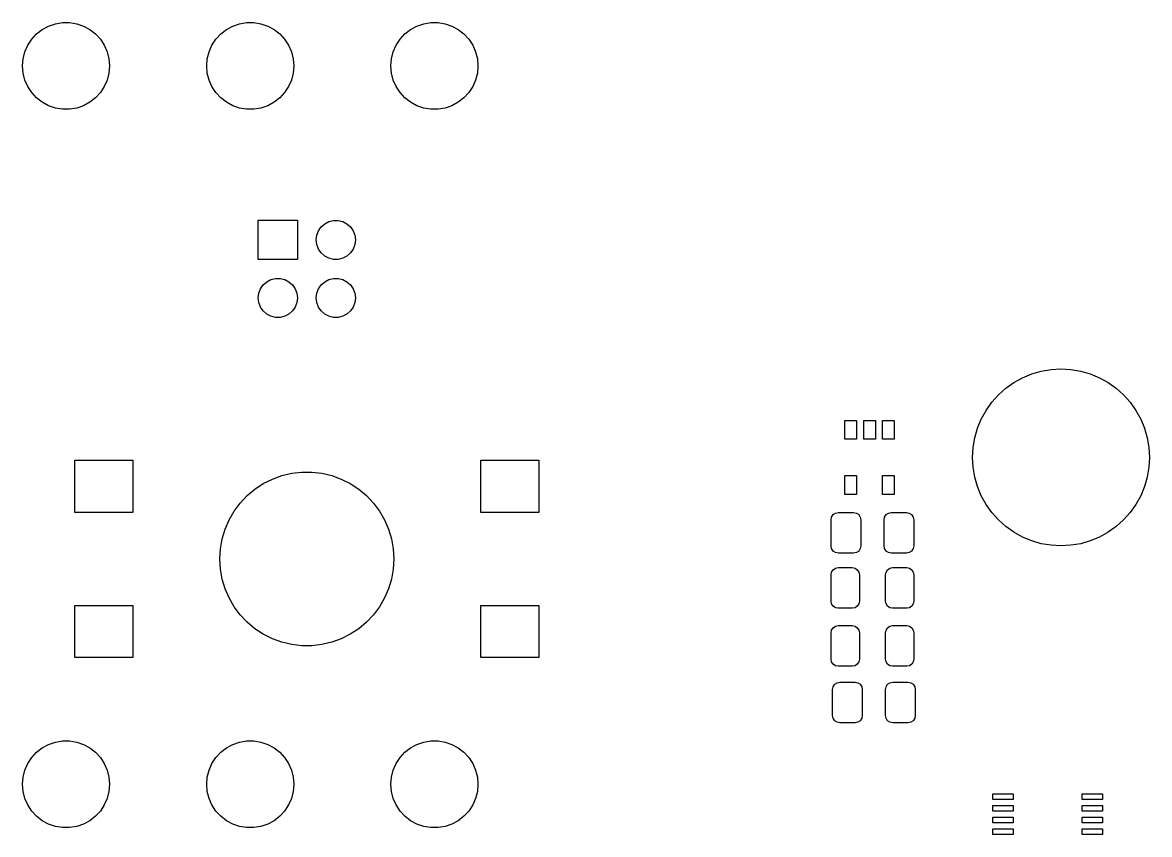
# Model space of a CAD drawing. Extents: x 0.8 to 7.47, y -5.14 to -0.82.
# Drawn here: x 0.795 to 2.325, y -3.012 to -1.91 of the extents above; entities that cross this region are included whole.
import ezdxf

# ---------------------------------------------------------------- set-up
doc = ezdxf.new("R2010")
doc.units = 0
doc.header["$MEASUREMENT"] = 0
doc.layers.add('BLACK', color=7, linetype='CONTINUOUS')

msp = doc.modelspace()

# ---------------------------------------------------------------- linework, layer by layer
at = {"layer": 'BLACK', "linetype": 'CONTINUOUS'}
for p, q in [((0.830609, -1.91442), (0.839834, -1.91126)), ((0.839834, -1.91126), (0.849454, -1.90965)), ((0.849454, -1.90965), (0.859207, -1.90965)), ((0.859207, -1.90965), (0.868828, -1.91126)), ((0.868828, -1.91126), (0.878053, -1.91442)), ((1.08061, -1.91442), (1.08983, -1.91126)), ((1.08983, -1.91126), (1.09945, -1.90965)), ((1.09945, -1.90965), (1.10921, -1.90965)), ((1.10921, -1.90965), (1.11883, -1.91126)), ((1.11883, -1.91126), (1.12805, -1.91442)), ((1.33061, -1.91442), (1.33983, -1.91126)), ((1.33983, -1.91126), (1.34945, -1.90965)), ((1.34945, -1.90965), (1.35921, -1.90965)), ((1.35921, -1.90965), (1.36883, -1.91126)), ((1.36883, -1.91126), (1.37805, -1.91442)), ((0.807728, -1.93223), (0.814334, -1.92506)), ((0.814334, -1.92506), (0.822031, -1.91906)), ((0.822031, -1.91906), (0.830609, -1.91442)), ((0.878053, -1.91442), (0.886631, -1.91906)), ((0.886631, -1.91906), (0.894328, -1.92506)), ((0.894328, -1.92506), (0.900934, -1.93223)), ((1.05773, -1.93223), (1.06433, -1.92506)), ((1.06433, -1.92506), (1.07203, -1.91906)), ((1.07203, -1.91906), (1.08061, -1.91442)), ((1.12805, -1.91442), (1.13663, -1.91906)), ((1.13663, -1.91906), (1.14433, -1.92506)), ((1.14433, -1.92506), (1.15093, -1.93223)), ((1.30773, -1.93223), (1.31433, -1.92506)), ((1.31433, -1.92506), (1.32203, -1.91906)), ((1.32203, -1.91906), (1.33061, -1.91442)), ((1.37805, -1.91442), (1.38663, -1.91906)), ((1.38663, -1.91906), (1.39433, -1.92506)), ((1.39433, -1.92506), (1.40093, -1.93223)), ((0.798475, -1.94933), (0.802393, -1.9404)), ((0.802393, -1.9404), (0.807728, -1.93223)), ((0.900934, -1.93223), (0.906268, -1.9404)), ((0.906268, -1.9404), (0.910186, -1.94933)), ((1.04848, -1.94933), (1.05239, -1.9404)), ((1.05239, -1.9404), (1.05773, -1.93223)), ((1.15093, -1.93223), (1.15627, -1.9404)), ((1.15627, -1.9404), (1.16019, -1.94933)), ((1.29848, -1.94933), (1.30239, -1.9404)), ((1.30239, -1.9404), (1.30773, -1.93223)), ((1.40093, -1.93223), (1.40627, -1.9404)), ((1.40627, -1.9404), (1.41019, -1.94933)), ((0.796081, -1.95878), (0.798475, -1.94933)), ((0.910186, -1.94933), (0.91258, -1.95878)), ((1.04608, -1.95878), (1.04848, -1.94933)), ((1.16019, -1.94933), (1.16258, -1.95878)), ((1.29608, -1.95878), (1.29848, -1.94933)), ((1.41019, -1.94933), (1.41258, -1.95878)), ((0.795276, -1.9685), (0.796081, -1.95878)), ((0.796081, -1.97822), (0.795276, -1.9685)), ((0.91258, -1.95878), (0.913386, -1.9685)), ((0.913386, -1.9685), (0.91258, -1.97822)), ((1.04528, -1.9685), (1.04608, -1.95878)), ((1.04608, -1.97822), (1.04528, -1.9685)), ((1.16258, -1.95878), (1.16339, -1.9685)), ((1.16339, -1.9685), (1.16258, -1.97822)), ((1.29528, -1.9685), (1.29608, -1.95878)), ((1.29608, -1.97822), (1.29528, -1.9685)), ((1.41258, -1.95878), (1.41339, -1.9685)), ((1.41339, -1.9685), (1.41258, -1.97822)), ((0.798475, -1.98768), (0.796081, -1.97822)), ((0.802393, -1.99661), (0.798475, -1.98768)), ((0.910186, -1.98768), (0.906268, -1.99661)), ((0.91258, -1.97822), (0.910186, -1.98768)), ((1.04848, -1.98768), (1.04608, -1.97822)), ((1.05239, -1.99661), (1.04848, -1.98768)), ((1.16019, -1.98768), (1.15627, -1.99661)), ((1.16258, -1.97822), (1.16019, -1.98768)), ((1.29848, -1.98768), (1.29608, -1.97822)), ((1.30239, -1.99661), (1.29848, -1.98768)), ((1.41019, -1.98768), (1.40627, -1.99661)), ((1.41258, -1.97822), (1.41019, -1.98768)), ((0.807728, -2.00478), (0.802393, -1.99661)), ((0.906268, -1.99661), (0.900934, -2.00478)), ((1.05773, -2.00478), (1.05239, -1.99661)), ((1.15627, -1.99661), (1.15093, -2.00478)), ((1.30773, -2.00478), (1.30239, -1.99661)), ((1.40627, -1.99661), (1.40093, -2.00478)), ((0.814334, -2.01195), (0.807728, -2.00478)), ((0.822031, -2.01794), (0.814334, -2.01195)), ((0.830609, -2.02259), (0.822031, -2.01794)), ((0.886631, -2.01794), (0.878053, -2.02259)), ((0.894328, -2.01195), (0.886631, -2.01794)), ((0.900934, -2.00478), (0.894328, -2.01195)), ((1.06433, -2.01195), (1.05773, -2.00478)), ((1.07203, -2.01794), (1.06433, -2.01195)), ((1.08061, -2.02259), (1.07203, -2.01794)), ((1.13663, -2.01794), (1.12805, -2.02259)), ((1.14433, -2.01195), (1.13663, -2.01794)), ((1.15093, -2.00478), (1.14433, -2.01195)), ((1.31433, -2.01195), (1.30773, -2.00478)), ((1.32203, -2.01794), (1.31433, -2.01195)), ((1.33061, -2.02259), (1.32203, -2.01794)), ((1.38663, -2.01794), (1.37805, -2.02259)), ((1.39433, -2.01195), (1.38663, -2.01794)), ((1.40093, -2.00478), (1.39433, -2.01195)), ((0.839834, -2.02575), (0.830609, -2.02259)), ((0.849454, -2.02736), (0.839834, -2.02575)), ((0.859207, -2.02736), (0.849454, -2.02736)), ((0.868828, -2.02575), (0.859207, -2.02736)), ((0.878053, -2.02259), (0.868828, -2.02575)), ((1.08983, -2.02575), (1.08061, -2.02259)), ((1.09945, -2.02736), (1.08983, -2.02575)), ((1.10921, -2.02736), (1.09945, -2.02736)), ((1.11883, -2.02575), (1.10921, -2.02736)), ((1.12805, -2.02259), (1.11883, -2.02575)), ((1.33983, -2.02575), (1.33061, -2.02259)), ((1.34945, -2.02736), (1.33983, -2.02575)), ((1.35921, -2.02736), (1.34945, -2.02736)), ((1.36883, -2.02575), (1.35921, -2.02736)), ((1.37805, -2.02259), (1.36883, -2.02575)), ((1.11516, -2.2313), (1.11516, -2.17815)), ((1.11516, -2.17815), (1.16831, -2.17815)), ((1.16831, -2.17815), (1.16831, -2.2313)), ((1.19694, -2.19237), (1.20058, -2.1871)), ((1.20058, -2.1871), (1.20538, -2.18285)), ((1.20538, -2.18285), (1.21105, -2.17988)), ((1.21105, -2.17988), (1.21727, -2.17834)), ((1.21727, -2.17834), (1.22368, -2.17834)), ((1.22368, -2.17834), (1.2299, -2.17988)), ((1.2299, -2.17988), (1.23557, -2.18285)), ((1.23557, -2.18285), (1.24036, -2.1871)), ((1.24036, -2.1871), (1.244, -2.19237)), ((1.1939, -2.20472), (1.19467, -2.19836)), ((1.19467, -2.19836), (1.19694, -2.19237)), ((1.244, -2.19237), (1.24628, -2.19836)), ((1.24628, -2.19836), (1.24705, -2.20472)), ((1.19467, -2.21108), (1.1939, -2.20472)), ((1.19694, -2.21707), (1.19467, -2.21108)), ((1.20058, -2.22235), (1.19694, -2.21707)), ((1.244, -2.21707), (1.24036, -2.22235)), ((1.24628, -2.21108), (1.244, -2.21707)), ((1.24705, -2.20472), (1.24628, -2.21108)), ((1.16831, -2.2313), (1.11516, -2.2313)), ((1.20538, -2.2266), (1.20058, -2.22235)), ((1.21105, -2.22957), (1.20538, -2.2266)), ((1.21727, -2.23111), (1.21105, -2.22957)), ((1.22368, -2.23111), (1.21727, -2.23111)), ((1.2299, -2.22957), (1.22368, -2.23111)), ((1.23557, -2.2266), (1.2299, -2.22957)), ((1.24036, -2.22235), (1.23557, -2.2266)), ((1.12184, -2.26584), (1.12664, -2.26159)), ((1.12664, -2.26159), (1.13231, -2.25862)), ((1.13231, -2.25862), (1.13853, -2.25708)), ((1.13853, -2.25708), (1.14494, -2.25708)), ((1.14494, -2.25708), (1.15116, -2.25862)), ((1.15116, -2.25862), (1.15683, -2.26159)), ((1.15683, -2.26159), (1.16162, -2.26584)), ((1.20058, -2.26584), (1.20538, -2.26159)), ((1.20538, -2.26159), (1.21105, -2.25862)), ((1.21105, -2.25862), (1.21727, -2.25708)), ((1.21727, -2.25708), (1.22368, -2.25708)), ((1.22368, -2.25708), (1.2299, -2.25862)), ((1.2299, -2.25862), (1.23557, -2.26159)), ((1.23557, -2.26159), (1.24036, -2.26584)), ((1.11516, -2.28346), (1.11593, -2.2771)), ((1.11593, -2.2771), (1.1182, -2.27111)), ((1.1182, -2.27111), (1.12184, -2.26584)), ((1.16162, -2.26584), (1.16526, -2.27111)), ((1.16526, -2.27111), (1.16753, -2.2771)), ((1.16753, -2.2771), (1.16831, -2.28346)), ((1.1939, -2.28346), (1.19467, -2.2771)), ((1.19467, -2.2771), (1.19694, -2.27111)), ((1.19694, -2.27111), (1.20058, -2.26584)), ((1.24036, -2.26584), (1.244, -2.27111)), ((1.244, -2.27111), (1.24628, -2.2771)), ((1.24628, -2.2771), (1.24705, -2.28346)), ((1.11593, -2.28982), (1.11516, -2.28346)), ((1.1182, -2.29581), (1.11593, -2.28982)), ((1.16753, -2.28982), (1.16526, -2.29581)), ((1.16831, -2.28346), (1.16753, -2.28982)), ((1.19467, -2.28982), (1.1939, -2.28346)), ((1.19694, -2.29581), (1.19467, -2.28982)), ((1.24628, -2.28982), (1.244, -2.29581)), ((1.24705, -2.28346), (1.24628, -2.28982)), ((1.12184, -2.30109), (1.1182, -2.29581)), ((1.12664, -2.30534), (1.12184, -2.30109)), ((1.13231, -2.30831), (1.12664, -2.30534)), ((1.13853, -2.30985), (1.13231, -2.30831)), ((1.15116, -2.30831), (1.14494, -2.30985)), ((1.15683, -2.30534), (1.15116, -2.30831)), ((1.16162, -2.30109), (1.15683, -2.30534)), ((1.16526, -2.29581), (1.16162, -2.30109)), ((1.20058, -2.30109), (1.19694, -2.29581)), ((1.20538, -2.30534), (1.20058, -2.30109)), ((1.21105, -2.30831), (1.20538, -2.30534)), ((1.21727, -2.30985), (1.21105, -2.30831)), ((1.2299, -2.30831), (1.22368, -2.30985)), ((1.23557, -2.30534), (1.2299, -2.30831)), ((1.24036, -2.30109), (1.23557, -2.30534)), ((1.244, -2.29581), (1.24036, -2.30109)), ((1.14494, -2.30985), (1.13853, -2.30985)), ((1.22368, -2.30985), (1.21727, -2.30985)), ((2.16506, -2.38666), (2.178, -2.38293)), ((2.178, -2.38293), (2.19128, -2.38068)), ((2.19128, -2.38068), (2.20472, -2.37992)), ((2.20472, -2.37992), (2.21817, -2.38068)), ((2.21817, -2.38068), (2.23144, -2.38293)), ((2.23144, -2.38293), (2.24438, -2.38666)), ((2.12986, -2.40612), (2.14084, -2.39833)), ((2.14084, -2.39833), (2.15262, -2.39181)), ((2.15262, -2.39181), (2.16506, -2.38666)), ((2.24438, -2.38666), (2.25682, -2.39181)), ((2.25682, -2.39181), (2.26861, -2.39833)), ((2.26861, -2.39833), (2.27959, -2.40612)), ((2.11084, -2.42513), (2.11982, -2.41509)), ((2.11982, -2.41509), (2.12986, -2.40612)), ((2.27959, -2.40612), (2.28963, -2.41509)), ((2.28963, -2.41509), (2.29861, -2.42513)), ((2.10305, -2.43611), (2.11084, -2.42513)), ((2.29861, -2.42513), (2.3064, -2.43611)), ((2.09654, -2.4479), (2.10305, -2.43611)), ((2.3064, -2.43611), (2.31291, -2.4479)), ((1.91142, -2.47542), (1.91142, -2.44983)), ((1.91142, -2.44983), (1.92717, -2.44983)), ((1.92717, -2.44983), (1.92717, -2.47542)), ((1.93701, -2.47542), (1.93701, -2.44983)), ((1.93701, -2.44983), (1.95276, -2.44983)), ((1.95276, -2.44983), (1.95276, -2.47542)), ((1.9626, -2.47542), (1.9626, -2.44983)), ((1.9626, -2.44983), (1.97835, -2.44983)), ((1.97835, -2.44983), (1.97835, -2.47542)), ((2.08766, -2.47328), (2.09138, -2.46034)), ((2.09138, -2.46034), (2.09654, -2.4479)), ((2.31291, -2.4479), (2.31806, -2.46034)), ((2.31806, -2.46034), (2.32179, -2.47328)), ((1.92717, -2.47542), (1.91142, -2.47542)), ((1.95276, -2.47542), (1.93701, -2.47542)), ((1.97835, -2.47542), (1.9626, -2.47542)), ((2.0854, -2.48656), (2.08766, -2.47328)), ((2.32179, -2.47328), (2.32405, -2.48656)), ((2.08465, -2.5), (2.0854, -2.48656)), ((2.32405, -2.48656), (2.3248, -2.5)), ((0.866142, -2.5748), (0.866142, -2.50394)), ((0.866142, -2.50394), (0.944882, -2.50394)), ((0.944882, -2.50394), (0.944882, -2.5748)), ((1.41732, -2.5748), (1.41732, -2.50394)), ((1.41732, -2.50394), (1.49606, -2.50394)), ((1.49606, -2.50394), (1.49606, -2.5748)), ((2.0854, -2.51344), (2.08465, -2.5)), ((2.3248, -2.5), (2.32405, -2.51344)), ((1.14723, -2.52465), (1.16059, -2.52148)), ((1.16059, -2.52148), (1.17423, -2.51988)), ((1.17423, -2.51988), (1.18797, -2.51988)), ((1.18797, -2.51988), (1.20161, -2.52148)), ((1.20161, -2.52148), (1.21498, -2.52465)), ((2.08766, -2.52672), (2.0854, -2.51344)), ((2.32405, -2.51344), (2.32179, -2.52672)), ((1.11057, -2.54306), (1.12205, -2.53551)), ((1.12205, -2.53551), (1.13432, -2.52934)), ((1.13432, -2.52934), (1.14723, -2.52465)), ((1.21498, -2.52465), (1.22788, -2.52934)), ((1.22788, -2.52934), (1.24016, -2.53551)), ((1.24016, -2.53551), (1.25163, -2.54306)), ((1.91142, -2.55022), (1.91142, -2.52463)), ((1.91142, -2.52463), (1.92717, -2.52463)), ((1.92717, -2.52463), (1.92717, -2.55022)), ((1.9626, -2.55022), (1.9626, -2.52463)), ((1.9626, -2.52463), (1.97835, -2.52463)), ((1.97835, -2.52463), (1.97835, -2.55022)), ((2.09138, -2.53966), (2.08766, -2.52672)), ((2.32179, -2.52672), (2.31806, -2.53966)), ((1.09062, -2.56188), (1.10005, -2.55188)), ((1.10005, -2.55188), (1.11057, -2.54306)), ((1.25163, -2.54306), (1.26215, -2.55188)), ((1.26215, -2.55188), (1.27158, -2.56188)), ((1.92717, -2.55022), (1.91142, -2.55022)), ((1.97835, -2.55022), (1.9626, -2.55022)), ((2.09654, -2.5521), (2.09138, -2.53966)), ((2.10305, -2.56389), (2.09654, -2.5521)), ((2.31291, -2.5521), (2.3064, -2.56389)), ((2.31806, -2.53966), (2.31291, -2.5521)), ((1.08242, -2.57289), (1.09062, -2.56188)), ((1.27158, -2.56188), (1.27978, -2.57289)), ((2.11084, -2.57487), (2.10305, -2.56389)), ((2.3064, -2.56389), (2.29861, -2.57487)), ((0.944882, -2.5748), (0.866142, -2.5748)), ((1.07012, -2.5974), (1.07556, -2.58479)), ((1.07556, -2.58479), (1.08242, -2.57289)), ((1.27978, -2.57289), (1.28665, -2.58479)), ((1.28665, -2.58479), (1.29209, -2.5974)), ((1.49606, -2.5748), (1.41732, -2.5748)), ((1.89272, -2.58465), (1.89347, -2.58088)), ((1.89272, -2.62008), (1.89272, -2.58465)), ((1.89347, -2.58088), (1.8956, -2.57769)), ((1.8956, -2.57769), (1.89879, -2.57555)), ((1.89879, -2.57555), (1.90256, -2.5748)), ((1.90256, -2.5748), (1.92323, -2.5748)), ((1.92323, -2.5748), (1.92699, -2.57555)), ((1.92699, -2.57555), (1.93019, -2.57769)), ((1.93019, -2.57769), (1.93232, -2.58088)), ((1.93232, -2.58088), (1.93307, -2.58465)), ((1.93307, -2.58465), (1.93307, -2.62008)), ((1.96457, -2.58465), (1.96532, -2.58088)), ((1.96457, -2.62008), (1.96457, -2.58465)), ((1.96532, -2.58088), (1.96745, -2.57769)), ((1.96745, -2.57769), (1.97064, -2.57555)), ((1.97064, -2.57555), (1.97441, -2.5748)), ((1.97441, -2.5748), (1.99508, -2.5748)), ((1.99508, -2.5748), (1.99885, -2.57555)), ((1.99885, -2.57555), (2.00204, -2.57769)), ((2.00204, -2.57769), (2.00417, -2.58088)), ((2.00417, -2.58088), (2.00492, -2.58465)), ((2.00492, -2.58465), (2.00492, -2.62008)), ((2.11982, -2.58491), (2.11084, -2.57487)), ((2.29861, -2.57487), (2.28963, -2.58491)), ((1.06618, -2.61056), (1.07012, -2.5974)), ((1.29209, -2.5974), (1.29603, -2.61056)), ((2.12986, -2.59388), (2.11982, -2.58491)), ((2.14084, -2.60167), (2.12986, -2.59388)), ((2.27959, -2.59388), (2.26861, -2.60167)), ((2.28963, -2.58491), (2.27959, -2.59388)), ((1.06379, -2.62408), (1.06618, -2.61056)), ((1.29603, -2.61056), (1.29841, -2.62408)), ((2.15262, -2.60819), (2.14084, -2.60167)), ((2.16506, -2.61334), (2.15262, -2.60819)), ((2.178, -2.61707), (2.16506, -2.61334)), ((2.24438, -2.61334), (2.23144, -2.61707)), ((2.25682, -2.60819), (2.24438, -2.61334)), ((2.26861, -2.60167), (2.25682, -2.60819)), ((1.06299, -2.6378), (1.06379, -2.62408)), ((1.29841, -2.62408), (1.29921, -2.6378)), ((1.89347, -2.62385), (1.89272, -2.62008)), ((1.8956, -2.62704), (1.89347, -2.62385)), ((1.89879, -2.62917), (1.8956, -2.62704)), ((1.90256, -2.62992), (1.89879, -2.62917)), ((1.92323, -2.62992), (1.90256, -2.62992)), ((1.92699, -2.62917), (1.92323, -2.62992)), ((1.93019, -2.62704), (1.92699, -2.62917)), ((1.93232, -2.62385), (1.93019, -2.62704)), ((1.93307, -2.62008), (1.93232, -2.62385)), ((1.96532, -2.62385), (1.96457, -2.62008)), ((1.96745, -2.62704), (1.96532, -2.62385)), ((1.97064, -2.62917), (1.96745, -2.62704)), ((1.97441, -2.62992), (1.97064, -2.62917)), ((1.99508, -2.62992), (1.97441, -2.62992)), ((1.99885, -2.62917), (1.99508, -2.62992)), ((2.00204, -2.62704), (1.99885, -2.62917)), ((2.00417, -2.62385), (2.00204, -2.62704)), ((2.00492, -2.62008), (2.00417, -2.62385)), ((2.19128, -2.61932), (2.178, -2.61707)), ((2.20472, -2.62008), (2.19128, -2.61932)), ((2.21817, -2.61932), (2.20472, -2.62008)), ((2.23144, -2.61707), (2.21817, -2.61932)), ((1.06379, -2.65151), (1.06299, -2.6378)), ((1.29921, -2.6378), (1.29841, -2.65151)), ((1.06618, -2.66503), (1.06379, -2.65151)), ((1.29841, -2.65151), (1.29603, -2.66503)), ((1.89272, -2.6592), (1.89345, -2.65553)), ((1.89272, -2.69513), (1.89272, -2.6592)), ((1.89345, -2.65553), (1.89553, -2.65242)), ((1.89553, -2.65242), (1.89864, -2.65034)), ((1.89864, -2.65034), (1.90231, -2.64961)), ((1.90231, -2.64961), (1.92151, -2.64961)), ((1.92151, -2.64961), (1.92518, -2.65034)), ((1.92518, -2.65034), (1.92829, -2.65242)), ((1.92829, -2.65242), (1.93037, -2.65553)), ((1.93037, -2.65553), (1.9311, -2.6592)), ((1.9311, -2.6592), (1.9311, -2.69513)), ((1.96654, -2.6592), (1.96727, -2.65553)), ((1.96654, -2.69513), (1.96654, -2.6592)), ((1.96727, -2.65553), (1.96935, -2.65242)), ((1.96935, -2.65242), (1.97246, -2.65034)), ((1.97246, -2.65034), (1.97613, -2.64961)), ((1.97613, -2.64961), (1.99532, -2.64961)), ((1.99532, -2.64961), (1.999, -2.65034)), ((1.999, -2.65034), (2.00211, -2.65242)), ((2.00211, -2.65242), (2.00419, -2.65553)), ((2.00419, -2.65553), (2.00492, -2.6592)), ((2.00492, -2.6592), (2.00492, -2.69513)), ((1.07012, -2.67819), (1.06618, -2.66503)), ((1.29603, -2.66503), (1.29209, -2.67819)), ((1.07556, -2.6908), (1.07012, -2.67819)), ((1.08242, -2.7027), (1.07556, -2.6908)), ((1.28665, -2.6908), (1.27978, -2.7027)), ((1.29209, -2.67819), (1.28665, -2.6908)), ((0.866142, -2.77165), (0.866142, -2.70079)), ((0.866142, -2.70079), (0.944882, -2.70079)), ((0.944882, -2.70079), (0.944882, -2.77165)), ((1.09062, -2.71372), (1.08242, -2.7027)), ((1.27978, -2.7027), (1.27158, -2.71372)), ((1.41732, -2.77165), (1.41732, -2.70079)), ((1.41732, -2.70079), (1.49606, -2.70079)), ((1.49606, -2.70079), (1.49606, -2.77165)), ((1.89345, -2.6988), (1.89272, -2.69513)), ((1.89553, -2.70191), (1.89345, -2.6988)), ((1.89864, -2.70399), (1.89553, -2.70191)), ((1.90231, -2.70472), (1.89864, -2.70399)), ((1.92151, -2.70472), (1.90231, -2.70472)), ((1.92518, -2.70399), (1.92151, -2.70472)), ((1.92829, -2.70191), (1.92518, -2.70399)), ((1.93037, -2.6988), (1.92829, -2.70191)), ((1.9311, -2.69513), (1.93037, -2.6988)), ((1.96727, -2.6988), (1.96654, -2.69513)), ((1.96935, -2.70191), (1.96727, -2.6988)), ((1.97246, -2.70399), (1.96935, -2.70191)), ((1.97613, -2.70472), (1.97246, -2.70399)), ((1.99532, -2.70472), (1.97613, -2.70472)), ((1.999, -2.70399), (1.99532, -2.70472)), ((2.00211, -2.70191), (1.999, -2.70399)), ((2.00419, -2.6988), (2.00211, -2.70191)), ((2.00492, -2.69513), (2.00419, -2.6988)), ((1.10005, -2.72371), (1.09062, -2.71372)), ((1.27158, -2.71372), (1.26215, -2.72371)), ((1.11057, -2.73253), (1.10005, -2.72371)), ((1.12205, -2.74008), (1.11057, -2.73253)), ((1.25163, -2.73253), (1.24016, -2.74008)), ((1.26215, -2.72371), (1.25163, -2.73253)), ((1.89272, -2.73794), (1.89345, -2.73427)), ((1.89345, -2.73427), (1.89553, -2.73116)), ((1.89553, -2.73116), (1.89864, -2.72908)), ((1.89864, -2.72908), (1.90231, -2.72835)), ((1.90231, -2.72835), (1.92151, -2.72835)), ((1.92151, -2.72835), (1.92518, -2.72908)), ((1.92518, -2.72908), (1.92829, -2.73116)), ((1.92829, -2.73116), (1.93037, -2.73427)), ((1.93037, -2.73427), (1.9311, -2.73794)), ((1.96654, -2.73794), (1.96727, -2.73427)), ((1.96727, -2.73427), (1.96935, -2.73116)), ((1.96935, -2.73116), (1.97246, -2.72908)), ((1.97246, -2.72908), (1.97613, -2.72835)), ((1.97613, -2.72835), (1.99532, -2.72835)), ((1.99532, -2.72835), (1.999, -2.72908)), ((1.999, -2.72908), (2.00211, -2.73116)), ((2.00211, -2.73116), (2.00419, -2.73427)), ((2.00419, -2.73427), (2.00492, -2.73794)), ((1.13432, -2.74625), (1.12205, -2.74008)), ((1.14723, -2.75094), (1.13432, -2.74625)), ((1.16059, -2.75411), (1.14723, -2.75094)), ((1.21498, -2.75094), (1.20161, -2.75411)), ((1.22788, -2.74625), (1.21498, -2.75094)), ((1.24016, -2.74008), (1.22788, -2.74625)), ((1.89272, -2.77387), (1.89272, -2.73794)), ((1.9311, -2.73794), (1.9311, -2.77387)), ((1.96654, -2.77387), (1.96654, -2.73794)), ((2.00492, -2.73794), (2.00492, -2.77387)), ((1.17423, -2.75571), (1.16059, -2.75411)), ((1.18797, -2.75571), (1.17423, -2.75571)), ((1.20161, -2.75411), (1.18797, -2.75571)), ((0.944882, -2.77165), (0.866142, -2.77165)), ((1.49606, -2.77165), (1.41732, -2.77165)), ((1.89345, -2.77754), (1.89272, -2.77387)), ((1.89553, -2.78065), (1.89345, -2.77754)), ((1.89864, -2.78273), (1.89553, -2.78065)), ((1.90231, -2.78346), (1.89864, -2.78273)), ((1.92151, -2.78346), (1.90231, -2.78346)), ((1.92518, -2.78273), (1.92151, -2.78346)), ((1.92829, -2.78065), (1.92518, -2.78273)), ((1.93037, -2.77754), (1.92829, -2.78065)), ((1.9311, -2.77387), (1.93037, -2.77754)), ((1.96727, -2.77754), (1.96654, -2.77387)), ((1.96935, -2.78065), (1.96727, -2.77754)), ((1.97246, -2.78273), (1.96935, -2.78065)), ((1.97613, -2.78346), (1.97246, -2.78273)), ((1.99532, -2.78346), (1.97613, -2.78346)), ((1.999, -2.78273), (1.99532, -2.78346)), ((2.00211, -2.78065), (1.999, -2.78273)), ((2.00419, -2.77754), (2.00211, -2.78065)), ((2.00492, -2.77387), (2.00419, -2.77754)), ((1.89469, -2.81496), (1.89543, -2.81119)), ((1.89543, -2.81119), (1.89757, -2.808)), ((1.89757, -2.808), (1.90076, -2.80587)), ((1.90076, -2.80587), (1.90453, -2.80512)), ((1.90453, -2.80512), (1.9252, -2.80512)), ((1.9252, -2.80512), (1.92896, -2.80587)), ((1.92896, -2.80587), (1.93216, -2.808)), ((1.93216, -2.808), (1.93429, -2.81119)), ((1.93429, -2.81119), (1.93504, -2.81496)), ((1.96654, -2.81496), (1.96728, -2.81119)), ((1.96728, -2.81119), (1.96942, -2.808)), ((1.96942, -2.808), (1.97261, -2.80587)), ((1.97261, -2.80587), (1.97638, -2.80512)), ((1.97638, -2.80512), (1.99705, -2.80512)), ((1.99705, -2.80512), (2.00081, -2.80587)), ((2.00081, -2.80587), (2.00401, -2.808)), ((2.00401, -2.808), (2.00614, -2.81119)), ((2.00614, -2.81119), (2.00689, -2.81496)), ((1.89469, -2.85039), (1.89469, -2.81496)), ((1.93504, -2.81496), (1.93504, -2.85039)), ((1.96654, -2.85039), (1.96654, -2.81496)), ((2.00689, -2.81496), (2.00689, -2.85039)), ((1.89543, -2.85416), (1.89469, -2.85039)), ((1.89757, -2.85735), (1.89543, -2.85416)), ((1.90076, -2.85949), (1.89757, -2.85735)), ((1.90453, -2.86024), (1.90076, -2.85949)), ((1.92896, -2.85949), (1.9252, -2.86024)), ((1.93216, -2.85735), (1.92896, -2.85949)), ((1.93429, -2.85416), (1.93216, -2.85735)), ((1.93504, -2.85039), (1.93429, -2.85416)), ((1.96728, -2.85416), (1.96654, -2.85039)), ((1.96942, -2.85735), (1.96728, -2.85416)), ((1.97261, -2.85949), (1.96942, -2.85735)), ((1.97638, -2.86024), (1.97261, -2.85949)), ((2.00081, -2.85949), (1.99705, -2.86024)), ((2.00401, -2.85735), (2.00081, -2.85949)), ((2.00614, -2.85416), (2.00401, -2.85735)), ((2.00689, -2.85039), (2.00614, -2.85416)), ((1.9252, -2.86024), (1.90453, -2.86024)), ((1.99705, -2.86024), (1.97638, -2.86024)), ((0.822031, -2.89426), (0.830609, -2.88962)), ((0.830609, -2.88962), (0.839834, -2.88645)), ((0.839834, -2.88645), (0.849454, -2.88485)), ((0.849454, -2.88485), (0.859207, -2.88485)), ((0.859207, -2.88485), (0.868828, -2.88645)), ((0.868828, -2.88645), (0.878053, -2.88962)), ((0.878053, -2.88962), (0.886631, -2.89426)), ((1.07203, -2.89426), (1.08061, -2.88962)), ((1.08061, -2.88962), (1.08983, -2.88645)), ((1.08983, -2.88645), (1.09945, -2.88485)), ((1.09945, -2.88485), (1.10921, -2.88485)), ((1.10921, -2.88485), (1.11883, -2.88645)), ((1.11883, -2.88645), (1.12805, -2.88962)), ((1.12805, -2.88962), (1.13663, -2.89426)), ((1.32203, -2.89426), (1.33061, -2.88962)), ((1.33061, -2.88962), (1.33983, -2.88645)), ((1.33983, -2.88645), (1.34945, -2.88485)), ((1.34945, -2.88485), (1.35921, -2.88485)), ((1.35921, -2.88485), (1.36883, -2.88645)), ((1.36883, -2.88645), (1.37805, -2.88962)), ((1.37805, -2.88962), (1.38663, -2.89426)), ((0.807728, -2.90743), (0.814334, -2.90025)), ((0.814334, -2.90025), (0.822031, -2.89426)), ((0.886631, -2.89426), (0.894328, -2.90025)), ((0.894328, -2.90025), (0.900934, -2.90743)), ((1.05773, -2.90743), (1.06433, -2.90025)), ((1.06433, -2.90025), (1.07203, -2.89426)), ((1.13663, -2.89426), (1.14433, -2.90025)), ((1.14433, -2.90025), (1.15093, -2.90743)), ((1.30773, -2.90743), (1.31433, -2.90025)), ((1.31433, -2.90025), (1.32203, -2.89426)), ((1.38663, -2.89426), (1.39433, -2.90025)), ((1.39433, -2.90025), (1.40093, -2.90743)), ((0.798475, -2.92453), (0.802393, -2.91559)), ((0.802393, -2.91559), (0.807728, -2.90743)), ((0.900934, -2.90743), (0.906268, -2.91559)), ((0.906268, -2.91559), (0.910186, -2.92453)), ((1.04848, -2.92453), (1.05239, -2.91559)), ((1.05239, -2.91559), (1.05773, -2.90743)), ((1.15093, -2.90743), (1.15627, -2.91559)), ((1.15627, -2.91559), (1.16019, -2.92453)), ((1.29848, -2.92453), (1.30239, -2.91559)), ((1.30239, -2.91559), (1.30773, -2.90743)), ((1.40093, -2.90743), (1.40627, -2.91559)), ((1.40627, -2.91559), (1.41019, -2.92453)), ((0.795276, -2.9437), (0.796081, -2.93398)), ((0.796081, -2.93398), (0.798475, -2.92453)), ((0.910186, -2.92453), (0.91258, -2.93398)), ((0.91258, -2.93398), (0.913386, -2.9437)), ((1.04528, -2.9437), (1.04608, -2.93398)), ((1.04608, -2.93398), (1.04848, -2.92453)), ((1.16019, -2.92453), (1.16258, -2.93398)), ((1.16258, -2.93398), (1.16339, -2.9437)), ((1.29528, -2.9437), (1.29608, -2.93398)), ((1.29608, -2.93398), (1.29848, -2.92453)), ((1.41019, -2.92453), (1.41258, -2.93398)), ((1.41258, -2.93398), (1.41339, -2.9437)), ((0.796081, -2.95342), (0.795276, -2.9437)), ((0.913386, -2.9437), (0.91258, -2.95342)), ((1.04608, -2.95342), (1.04528, -2.9437)), ((1.16339, -2.9437), (1.16258, -2.95342)), ((1.29608, -2.95342), (1.29528, -2.9437)), ((1.41339, -2.9437), (1.41258, -2.95342)), ((0.798475, -2.96288), (0.796081, -2.95342)), ((0.802393, -2.97181), (0.798475, -2.96288)), ((0.910186, -2.96288), (0.906268, -2.97181)), ((0.91258, -2.95342), (0.910186, -2.96288)), ((1.04848, -2.96288), (1.04608, -2.95342)), ((1.05239, -2.97181), (1.04848, -2.96288)), ((1.16019, -2.96288), (1.15627, -2.97181)), ((1.16258, -2.95342), (1.16019, -2.96288)), ((1.29848, -2.96288), (1.29608, -2.95342)), ((1.30239, -2.97181), (1.29848, -2.96288)), ((1.41019, -2.96288), (1.40627, -2.97181)), ((1.41258, -2.95342), (1.41019, -2.96288)), ((2.1122, -2.96457), (2.1122, -2.95669)), ((2.1122, -2.95669), (2.13976, -2.95669)), ((2.13976, -2.96457), (2.1122, -2.96457)), ((2.13976, -2.95669), (2.13976, -2.96457)), ((2.23346, -2.96457), (2.23346, -2.95669)), ((2.23346, -2.95669), (2.26102, -2.95669)), ((2.26102, -2.96457), (2.23346, -2.96457)), ((2.26102, -2.95669), (2.26102, -2.96457)), ((0.807728, -2.97997), (0.802393, -2.97181)), ((0.814334, -2.98715), (0.807728, -2.97997)), ((0.900934, -2.97997), (0.894328, -2.98715)), ((0.906268, -2.97181), (0.900934, -2.97997)), ((1.05773, -2.97997), (1.05239, -2.97181)), ((1.06433, -2.98715), (1.05773, -2.97997)), ((1.15093, -2.97997), (1.14433, -2.98715)), ((1.15627, -2.97181), (1.15093, -2.97997)), ((1.30773, -2.97997), (1.30239, -2.97181)), ((1.31433, -2.98715), (1.30773, -2.97997)), ((1.40093, -2.97997), (1.39433, -2.98715)), ((1.40627, -2.97181), (1.40093, -2.97997)), ((2.1122, -2.98031), (2.1122, -2.97244)), ((2.1122, -2.97244), (2.13976, -2.97244)), ((2.13976, -2.98031), (2.1122, -2.98031)), ((2.13976, -2.97244), (2.13976, -2.98031)), ((2.23346, -2.98031), (2.23346, -2.97244)), ((2.23346, -2.97244), (2.26102, -2.97244)), ((2.26102, -2.98031), (2.23346, -2.98031)), ((2.26102, -2.97244), (2.26102, -2.98031)), ((0.822031, -2.99314), (0.814334, -2.98715)), ((0.830609, -2.99778), (0.822031, -2.99314)), ((0.839834, -3.00095), (0.830609, -2.99778)), ((0.878053, -2.99778), (0.868828, -3.00095)), ((0.886631, -2.99314), (0.878053, -2.99778)), ((0.894328, -2.98715), (0.886631, -2.99314)), ((1.07203, -2.99314), (1.06433, -2.98715)), ((1.08061, -2.99778), (1.07203, -2.99314)), ((1.08983, -3.00095), (1.08061, -2.99778)), ((1.12805, -2.99778), (1.11883, -3.00095)), ((1.13663, -2.99314), (1.12805, -2.99778)), ((1.14433, -2.98715), (1.13663, -2.99314)), ((1.32203, -2.99314), (1.31433, -2.98715)), ((1.33061, -2.99778), (1.32203, -2.99314)), ((1.33983, -3.00095), (1.33061, -2.99778)), ((1.37805, -2.99778), (1.36883, -3.00095)), ((1.38663, -2.99314), (1.37805, -2.99778)), ((1.39433, -2.98715), (1.38663, -2.99314)), ((2.1122, -2.99606), (2.1122, -2.98819)), ((2.1122, -2.98819), (2.13976, -2.98819)), ((2.13976, -2.99606), (2.1122, -2.99606)), ((2.13976, -2.98819), (2.13976, -2.99606)), ((2.23346, -2.99606), (2.23346, -2.98819)), ((2.23346, -2.98819), (2.26102, -2.98819)), ((2.26102, -2.99606), (2.23346, -2.99606)), ((2.26102, -2.98819), (2.26102, -2.99606)), ((0.849454, -3.00255), (0.839834, -3.00095)), ((0.859207, -3.00255), (0.849454, -3.00255)), ((0.868828, -3.00095), (0.859207, -3.00255)), ((1.09945, -3.00255), (1.08983, -3.00095)), ((1.10921, -3.00255), (1.09945, -3.00255)), ((1.11883, -3.00095), (1.10921, -3.00255)), ((1.34945, -3.00255), (1.33983, -3.00095)), ((1.35921, -3.00255), (1.34945, -3.00255)), ((1.36883, -3.00095), (1.35921, -3.00255)), ((2.1122, -3.01181), (2.1122, -3.00394)), ((2.1122, -3.00394), (2.13976, -3.00394)), ((2.13976, -3.01181), (2.1122, -3.01181)), ((2.13976, -3.00394), (2.13976, -3.01181)), ((2.23346, -3.01181), (2.23346, -3.00394)), ((2.23346, -3.00394), (2.26102, -3.00394)), ((2.26102, -3.01181), (2.23346, -3.01181)), ((2.26102, -3.00394), (2.26102, -3.01181))]:
    msp.add_line(p, q, dxfattribs=at)

doc.saveas('drawing.dxf')
